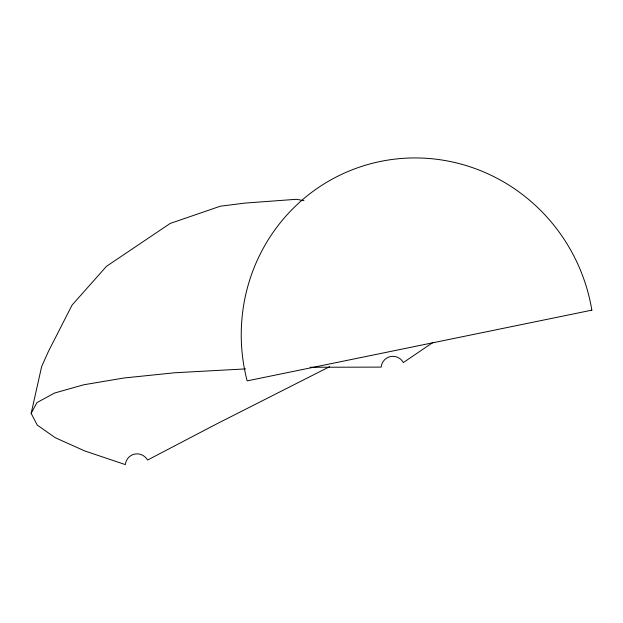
<?xml version="1.0" encoding="UTF-8"?>
<svg xmlns="http://www.w3.org/2000/svg" width="623" height="623" viewBox="0 0 623 623"><rect width="100%" height="100%" fill="white"/><g stroke="black" fill="none" stroke-linecap="round" stroke-linejoin="round"><path stroke-width="0.93" d="M329.684 366.651L216.796 423.858L147.558 460.054A12.172 11.899 69.1 0 0 125.355 464.61L84.759 450.951L55.26 437.72L37.294 425.127L31.15 413.368L41.648 366.558L48.384 351.504L72.058 305.106L106.44 266.356L170.141 223.462L220.277 206.221L244.878 203.098L296.4 199.29L303.962 200.684M31.15 413.368L36.921 402.614L54.513 393.043L83.661 384.796L123.907 378.005L174.642 372.772L245.641 368.894M433.078 342.37L403.361 362.555A12.172 11.899 69.1 0 0 381.151 367.111L310.098 367.266M591.85 310.153L247.136 380.887A180.063 176.029 69.1 0 1 380.373 161.458A180.063 176.029 69.1 0 1 591.85 310.153"/></g></svg>
